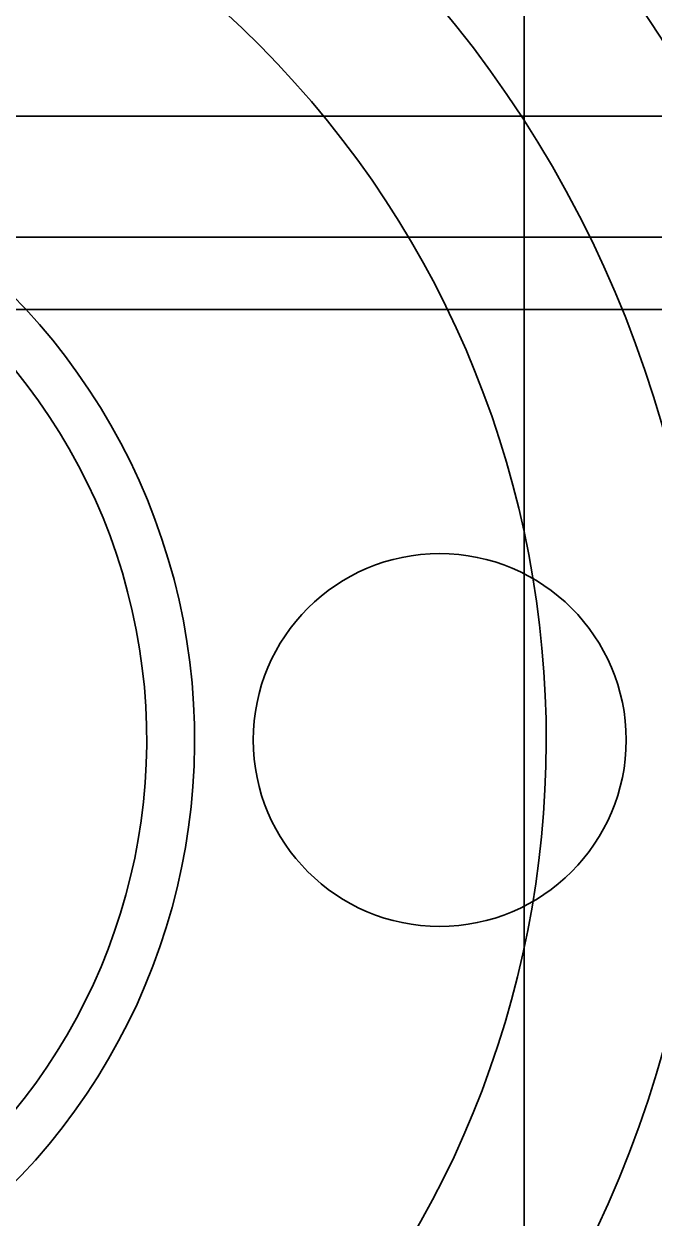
# Model space of a CAD drawing. Header units: millimetres. Extents: x -431 to 3717, y -325 to 2729.
# Drawn here: x 130.21 to 142.04, y 481.02 to 503.45 of the extents above; entities that cross this region are included whole.
import ezdxf

# ---------------------------------------------------------------- set-up
doc = ezdxf.new("R2010")
doc.units = ezdxf.units.MM

# ---------------------------------------------------------------- blocks, each defined once
blk = doc.blocks.new('Drawing View2')
at = {"color": 7, "linetype": 'Continuous', "lineweight": 35}
for p, q in [((-101.814, -1), (-101.814, 200.062)), ((-101.814, -1), (-101.814, 200.062)), ((-79.9, 163.711), (-159.9, 163.711)), ((-79.9, 161.441), (-159.9, 161.441)), ((-79.9, 160.08), (-159.9, 160.08)), ((-79.9, 160.08), (-159.9, 160.08))]:
    blk.add_line(p, q, dxfattribs=at)
blk.add_circle((-103.4, 152), 3.5, dxfattribs=at)
blk.add_circle((-103.4, 152), 3.5, dxfattribs=at)
for radius, start, end in [(24.5, 314.6585, 134.6585), (24.5, 314.6585, 134.6585), (21.5, 314.6585, 134.2993), (18.5, 314.9113, 134.6585), (24.5, 134.6585, 314.6585), (24.5, 134.6585, 314.6585), (21.5, 134.6585, 314.2993), (18.5, 134.9113, 314.6585), (11.9, 314.6585, 134.6585), (11, 314.6585, 134.6585), (11, 314.6585, 134.6585)]:
    blk.add_arc((-119.9, 152), radius, start, end, dxfattribs=at)

msp = doc.modelspace()

# ---------------------------------------------------------------- block references
at = {"color": 7, "linetype": 'Continuous', "lineweight": 35}
msp.add_blockref('Drawing View2', (241.415, 338), dxfattribs=at)

doc.saveas('drawing.dxf')
